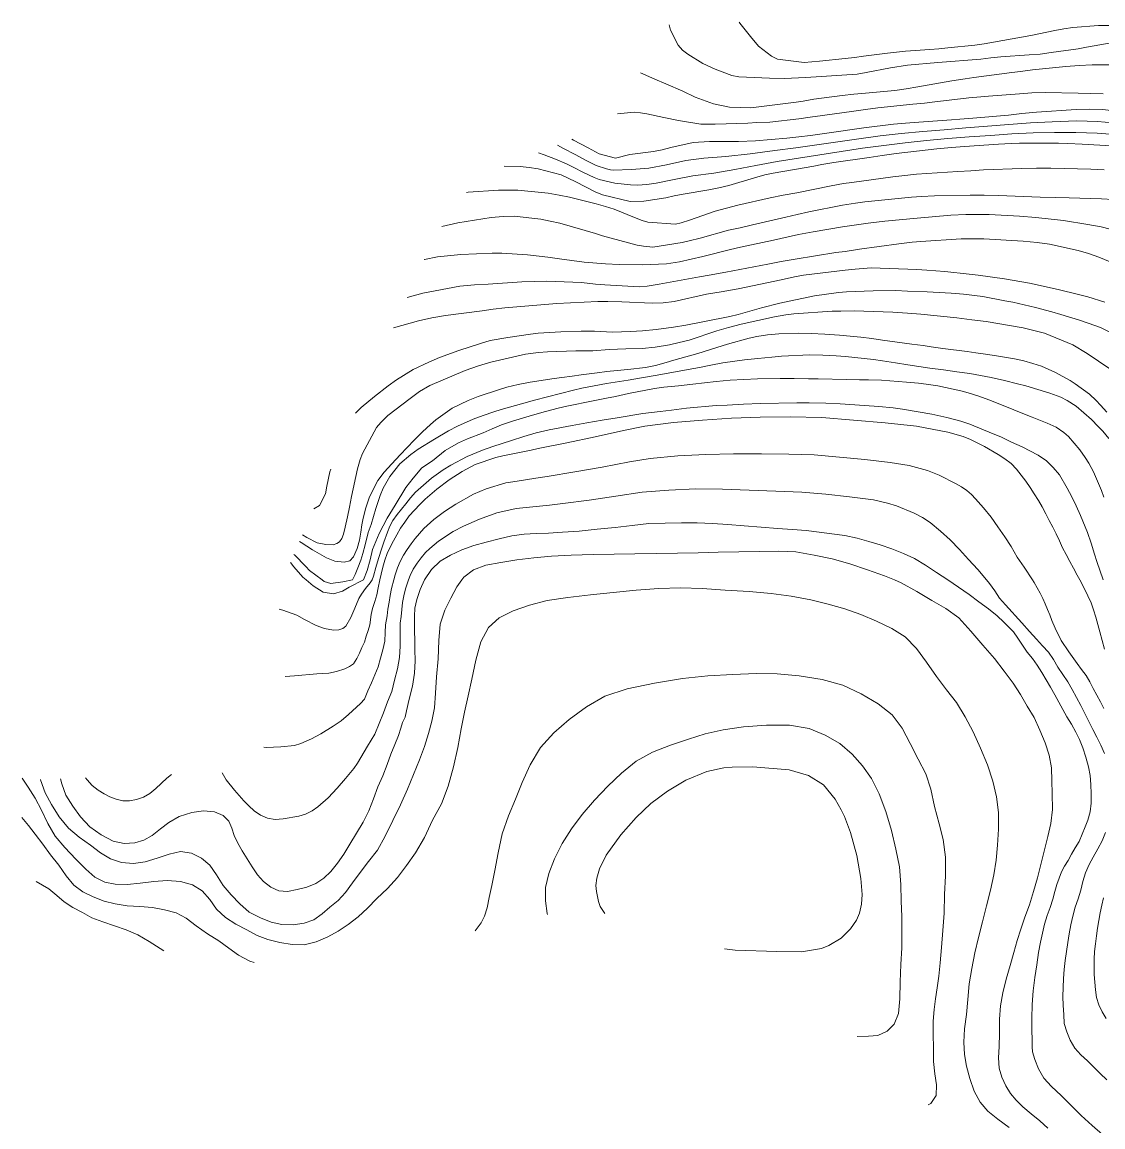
# Model space of a CAD drawing. Header units: inches. Extents: x 115425 to 116786, y 150085 to 152399.
# Drawn here: x 115595.4 to 115748.1, y 151922.7 to 152078.8 of the extents above; entities that cross this region are included whole.
import ezdxf

# ---------------------------------------------------------------- set-up
doc = ezdxf.new("R2010")
doc.units = ezdxf.units.IN
doc.header["$MEASUREMENT"] = 0
doc.layers.add('Contour', color=7, linetype='Continuous', lineweight=0, true_color=0xbed2ff)

msp = doc.modelspace()

# ---------------------------------------------------------------- linework, layer by layer
at = {"layer": 'Contour'}
for points in [[(115750.36, 152076.07), (115745.78, 152075.25), (115744.6, 152075.01), (115740.78, 152074.49), (115739.21, 152074.3), (115737.67, 152074.16), (115733.65, 152073.88), (115732.28, 152073.74), (115730.84, 152073.57), (115724.76, 152073.11), (115720.5, 152072.71), (115718.1, 152072.35), (115714.62, 152071.69), (115713.35, 152071.47), (115706.13, 152070.98), (115703.04, 152070.86), (115700.97, 152070.88), (115696.65, 152071.08), (115695.67, 152071.28), (115693.31, 152072.14), (115691.58, 152072.94), (115689.45, 152074.27), (115688.7, 152074.86), (115688.07, 152075.53), (115686.97, 152077.69), (115686.81, 152078.44)], [(115748.92, 152078.34), (115747.46, 152078.32), (115743.83, 152078.03), (115742.57, 152077.84), (115741.31, 152077.61), (115737.93, 152076.93), (115731.31, 152075.72), (115729.99, 152075.53), (115726.2, 152075.18), (115724.89, 152075.05), (115723.63, 152074.95), (115720.21, 152074.7), (115718.92, 152074.57), (115717.64, 152074.42), (115714.27, 152073.98), (115713, 152073.81), (115711.68, 152073.67), (115708.06, 152073.27), (115705.89, 152073.08), (115702.1, 152073.57), (115701.25, 152073.98), (115699.44, 152075.42), (115698.3, 152076.79), (115696.81, 152078.65), (115696.7, 152078.81)], [(115682.77, 152071.66), (115684.77, 152070.76), (115686.32, 152070.09), (115688.72, 152069.03), (115690.48, 152068.21), (115693.06, 152067.24), (115695.32, 152066.77), (115698.34, 152066.69), (115704.74, 152067.49), (115705.74, 152067.65), (115707.23, 152067.9), (115711.26, 152068.46), (115712.91, 152068.62), (115714.56, 152068.77), (115718.71, 152069.15), (115720.29, 152069.38), (115721.94, 152069.65), (115726.77, 152070.5), (115728.61, 152070.78), (115729.88, 152070.96), (115735.25, 152071.67), (115736.45, 152071.82), (115738.16, 152072.05), (115742.87, 152072.54), (115744.73, 152072.67), (115746.6, 152072.75), (115751.12, 152072.75)], [(115679.48, 152065.85), (115681.86, 152066.07), (115682.77, 152066.01), (115683.64, 152065.87), (115686.06, 152065.34), (115688.14, 152064.89), (115691.28, 152064.41), (115693.29, 152064.37), (115697.91, 152064.55), (115699.18, 152064.6), (115701.03, 152064.69), (115705.13, 152065.14), (115706.73, 152065.38), (115708.45, 152065.61), (115712.92, 152066.21), (115714.56, 152066.46), (115716.28, 152066.7), (115721.22, 152067.2), (115722.87, 152067.37), (115723.96, 152067.5), (115729.13, 152068.11), (115730.29, 152068.21), (115731.95, 152068.34), (115736.3, 152068.69), (115738.06, 152068.8), (115739.92, 152068.85), (115744.62, 152068.79), (115746.39, 152068.72), (115748.12, 152068.67)], [(115673.05, 152062.28), (115673.28, 152062.12), (115675.38, 152061.03), (115676.93, 152060.18), (115679.22, 152059.6), (115681.23, 152060.08), (115684.59, 152060.52), (115685.83, 152060.74), (115687.03, 152061.1), (115690.2, 152061.81), (115692.5, 152061.95), (115696.62, 152061.96), (115699.01, 152062.02), (115703.45, 152062.4), (115705.13, 152062.6), (115706.78, 152062.81), (115711.06, 152063.39), (115712.65, 152063.62), (115714.29, 152063.86), (115718.51, 152064.37), (115720.22, 152064.51), (115721.43, 152064.6), (115726.71, 152065.01), (115727.89, 152065.09), (115729.73, 152065.23), (115734.75, 152065.67), (115736.65, 152065.89), (115738.69, 152066.07), (115744.3, 152066.48), (115746.22, 152066.52), (115748.03, 152066.46), (115752.5, 152065.95)], [(115750.59, 152064.5), (115747.32, 152064.78), (115744.42, 152064.84), (115740.93, 152064.72), (115737.87, 152064.57), (115734.82, 152064.35), (115731.78, 152064.1), (115728.73, 152063.86), (115725.68, 152063.61), (115722.63, 152063.35), (115719.6, 152063.06), (115716.6, 152062.72), (115713.62, 152062.33), (115710.64, 152061.9), (115707.67, 152061.47), (115704.69, 152061.04), (115701.72, 152060.65), (115698.26, 152060.2), (115694.79, 152059.84), (115691.69, 152059.57), (115689.18, 152059.26), (115686.41, 152058.65), (115683.94, 152058.19), (115681.46, 152057.98), (115678.87, 152057.9), (115678.53, 152057.93), (115677.93, 152058.07), (115676.5, 152058.57), (115675.16, 152059.23), (115673.51, 152060.09), (115671.87, 152060.97), (115671.03, 152061.43)], [(115663.51, 152058.44), (115665.74, 152058.42), (115667.03, 152058.28), (115668.31, 152058.09), (115671.53, 152057.25), (115673.6, 152056.23), (115676.35, 152054.85), (115677.36, 152054.41), (115681.31, 152053.45), (115683.23, 152053.5), (115686.31, 152053.98), (115687.5, 152054.27), (115688.8, 152054.52), (115692.41, 152055.13), (115693.83, 152055.37), (115695.23, 152055.7), (115698.84, 152056.81), (115700.34, 152057.21), (115701.5, 152057.46), (115707.24, 152058.47), (115708.36, 152058.68), (115710.08, 152058.97), (115715.07, 152059.69), (115716.92, 152059.96), (115718.88, 152060.24), (115724.61, 152060.9), (115726.69, 152061.08), (115728.52, 152061.23), (115733.35, 152061.58), (115735.15, 152061.67), (115736.3, 152061.72), (115741.8, 152061.71), (115743.14, 152061.66), (115745.16, 152061.58), (115750.17, 152061.29)], [(115750.31, 152062.86), (115747.3, 152063.11), (115744.28, 152063.22), (115741.26, 152063.22), (115738.25, 152063.15), (115735.23, 152063.01), (115732.22, 152062.81), (115729.2, 152062.58), (115726.19, 152062.34), (115723.18, 152062.06), (115720.17, 152061.76), (115717.15, 152061.39), (115714.13, 152060.98), (115711.11, 152060.54), (115708.09, 152060.07), (115705.08, 152059.59), (115702.07, 152059.1), (115699.07, 152058.54), (115696.1, 152057.96), (115693.11, 152057.47), (115690.15, 152057.07), (115687.53, 152056.59), (115684.97, 152056.07), (115683.65, 152055.86), (115682.32, 152055.77), (115681.33, 152055.81), (115679.12, 152056.06), (115676.93, 152056.55), (115676.19, 152056.86), (115674.72, 152057.56), (115673.25, 152058.31), (115672.29, 152058.79), (115670.72, 152059.44), (115669.16, 152060.05), (115668.32, 152060.34)], [(115748.27, 152057.93), (115746.38, 152058.02), (115740.73, 152058.17), (115738.71, 152058.16), (115736.62, 152058.12), (115731.21, 152057.92), (115729.43, 152057.8), (115727.61, 152057.69), (115721.75, 152057.34), (115719.7, 152057.1), (115718.42, 152056.95), (115712.63, 152056.17), (115711.43, 152055.99), (115709.68, 152055.68), (115704.83, 152054.71), (115702.9, 152054.35), (115701.07, 152053.97), (115696.5, 152052.93), (115694.89, 152052.51), (115693.3, 152052.1), (115689.68, 152050.84), (115688.49, 152050.44), (115687.69, 152050.26), (115683.78, 152050.55), (115682.98, 152050.79), (115681.91, 152051.22), (115679.03, 152052.38), (115677.81, 152052.76), (115676.49, 152053.13), (115672.72, 152054.09), (115671.24, 152054.38), (115669.69, 152054.62), (115665.4, 152055.04), (115663.75, 152055.08), (115662.69, 152055.07), (115658.42, 152054.79), (115658.15, 152054.74)], [(115749.57, 152053.74), (115747.9, 152053.84), (115743.32, 152053.97), (115741.45, 152054.02), (115739.25, 152054.08), (115733.33, 152054.3), (115731.3, 152054.35), (115729.32, 152054.38), (115724.29, 152054.26), (115722.44, 152054.15), (115721.04, 152054.07), (115714.45, 152053.43), (115713.15, 152053.24), (115711.28, 152052.93), (115706.55, 152052.01), (115704.88, 152051.62), (115703.28, 152051.24), (115698.6, 152050.16), (115696.84, 152049.76), (115695.2, 152049.4), (115691.18, 152048.27), (115689.62, 152047.91), (115688.62, 152047.67), (115684.51, 152047.02), (115683.19, 152047.14), (115682.29, 152047.31), (115677.39, 152048.62), (115676.37, 152048.92), (115674.92, 152049.37), (115671.36, 152050.4), (115670.01, 152050.7), (115668.66, 152050.96), (115664.88, 152051.38), (115663.36, 152051.36), (115661.66, 152051.22), (115656.94, 152050.44), (115654.67, 152049.91)], [(115652.2, 152045.27), (115652.24, 152045.28), (115654.08, 152045.63), (115657.36, 152045.98), (115661.8, 152046.15), (115663.14, 152046.15), (115666.77, 152045.93), (115669.65, 152045.61), (115671.3, 152045.35), (115674.79, 152044.89), (115677.83, 152044.66), (115679.74, 152044.57), (115683.03, 152044.51), (115686.42, 152044.66), (115688.27, 152044.93), (115691.57, 152045.69), (115695.49, 152046.68), (115696.89, 152047), (115701.54, 152048.02), (115705.09, 152048.82), (115707.14, 152049.2), (115711.3, 152049.89), (115714.91, 152050.4), (115717.3, 152050.7), (115721.83, 152051.12), (115726.59, 152051.52), (115728.71, 152051.63), (115732.03, 152051.61), (115736.3, 152051.37), (115738.61, 152051.19), (115742.55, 152050.77), (115745.97, 152050.21), (115747.86, 152049.86), (115751.3, 152049.01)], [(115751.28, 152044.04), (115747.53, 152045.62), (115746.07, 152046.1), (115744.59, 152046.52), (115740.57, 152047.42), (115738.82, 152047.66), (115736.82, 152047.86), (115731.29, 152048.17), (115729.39, 152048.2), (115728.08, 152048.18), (115722.36, 152047.82), (115721.13, 152047.7), (115719.28, 152047.47), (115713.7, 152046.72), (115711.67, 152046.42), (115710.37, 152046.24), (115704.59, 152045.33), (115702.64, 152044.98), (115700.73, 152044.6), (115694.79, 152043.46), (115692.47, 152043.07), (115691.09, 152042.83), (115685.41, 152041.77), (115683.69, 152041.5), (115682.62, 152041.41), (115677.7, 152041.67), (115676.38, 152041.8), (115674.42, 152042), (115669.52, 152042.2), (115667.72, 152042.16), (115665.97, 152042.1), (115661.22, 152041.8), (115659.3, 152041.68), (115657.24, 152041.52), (115651.98, 152040.51), (115649.77, 152039.91)], [(115647.84, 152035.6), (115651.4, 152036.61), (115653.26, 152037.01), (115655.18, 152037.34), (115660.39, 152038.01), (115661.95, 152038.23), (115663.56, 152038.43), (115668.09, 152038.83), (115669.79, 152038.97), (115670.95, 152039.06), (115676.71, 152039.35), (115678.14, 152039.35), (115680.13, 152039.28), (115684.39, 152039.08), (115685.94, 152039.13), (115687.49, 152039.33), (115692.07, 152040.35), (115694.15, 152040.71), (115696.55, 152041.11), (115702.64, 152042.38), (115704.52, 152042.81), (115705.77, 152043.04), (115711.69, 152043.78), (115713.08, 152043.91), (115715.34, 152044.08), (115721.79, 152043.87), (115723.22, 152043.78), (115725.78, 152043.55), (115729.21, 152043.18), (115730.45, 152043.04), (115734.21, 152042.56), (115737.73, 152041.94), (115738.81, 152041.68), (115741.95, 152040.96), (115744.47, 152040.36), (115745.98, 152039.99), (115748.35, 152039.23)], [(115749.63, 152034.74), (115747.87, 152035.6), (115747.11, 152035.88), (115744.81, 152036.7), (115742.17, 152037.49), (115740.87, 152037.87), (115738.59, 152038.47), (115735.38, 152039.22), (115734.26, 152039.45), (115731.15, 152040.02), (115728.38, 152040.36), (115726.65, 152040.51), (115723.28, 152040.7), (115720.49, 152040.81), (115718.82, 152040.87), (115715.61, 152040.86), (115711.86, 152040.72), (115710.71, 152040.61), (115707.32, 152040.13), (115704.02, 152039.45), (115702.43, 152039.09), (115699.85, 152038.42), (115696.54, 152037.51), (115695.38, 152037.22), (115691.82, 152036.49), (115689.18, 152035.98), (115687.42, 152035.73), (115684.97, 152035.36), (115683.02, 152035.17), (115681.32, 152035.1), (115678.81, 152034.98), (115676.26, 152035.15), (115674.37, 152035.16), (115671.49, 152035.07), (115668.28, 152034.84), (115667.19, 152034.71), (115663.99, 152034.25), (115661.49, 152033.81), (115660.12, 152033.42), (115657.09, 152032.43), (115654.34, 152031.44), (115652.82, 152030.78), (115650.63, 152029.73), (115648.25, 152028.26), (115647.08, 152027.4), (115645.18, 152025.93), (115643.3, 152024.37), (115642.47, 152023.56)], [(115634.97, 152006.38), (115635.58, 152005.98), (115637.05, 152005.24), (115638.28, 152004.99), (115639.31, 152004.97), (115639.84, 152005.13), (115640.22, 152005.4), (115640.53, 152005.83), (115640.79, 152006.46), (115641.02, 152007.45), (115641.36, 152008.92), (115641.63, 152010.28), (115641.91, 152011.79), (115642.74, 152015.69), (115643.16, 152017.02), (115643.49, 152017.86), (115645.46, 152021.52), (115646.05, 152022.25), (115647.03, 152023.25), (115650.2, 152025.64), (115651.5, 152026.6), (115652.99, 152027.49), (115657.96, 152029.57), (115659.86, 152030.23), (115661.61, 152030.78), (115666.49, 152031.9), (115668.33, 152032.14), (115669.59, 152032.23), (115673.6, 152032.35), (115676.01, 152032.35), (115678.32, 152032.55), (115680.66, 152032.66), (115682.97, 152032.7), (115684.81, 152032.87), (115686.86, 152033.21), (115688.22, 152033.52), (115689.64, 152033.89), (115693.56, 152035.17), (115695.21, 152035.67), (115696.97, 152036.13), (115701.7, 152037.16), (115703.31, 152037.45), (115704.43, 152037.61), (115709.85, 152037.97), (115711.08, 152037.99), (115712.97, 152038.03), (115718.42, 152037.85), (115720.49, 152037.7), (115722.36, 152037.55), (115727.47, 152037.01), (115729.58, 152036.76), (115731.59, 152036.51), (115736.82, 152035.61), (115738.7, 152035.16), (115739.84, 152034.84), (115743.87, 152033.22), (115745.87, 152031.99), (115749.06, 152029.84)], [(115634.56, 152005.42), (115634.79, 152005.3), (115636.4, 152004.23), (115638.36, 152003.11), (115639.54, 152002.66), (115640.89, 152002.51), (115641.7, 152002.68), (115642.2, 152003.28), (115642.71, 152004.45), (115643.04, 152005.64), (115643.21, 152006.74), (115643.38, 152007.79), (115643.57, 152008.71), (115643.94, 152010.18), (115644.44, 152011.74), (115645.62, 152014.06), (115646.54, 152015.21), (115647.62, 152016.41), (115648.8, 152017.66), (115650.77, 152019.74), (115651.93, 152020.91), (115653.06, 152021.95), (115653.82, 152022.61), (115656.16, 152024.26), (115658.38, 152025.35), (115659.8, 152025.92), (115662.82, 152026.92), (115663.87, 152027.21), (115665.47, 152027.59), (115667.15, 152027.92), (115670.55, 152028.45), (115671.64, 152028.59), (115673.09, 152028.79), (115674.38, 152028.96), (115676.63, 152029.24), (115678.01, 152029.43), (115679.47, 152029.6), (115680.98, 152029.72), (115683.47, 152029.99), (115684.88, 152030.31), (115686.36, 152030.71), (115687.44, 152031.03), (115690.85, 152032), (115692.48, 152032.5), (115693.52, 152032.82), (115695.04, 152033.3), (115698.13, 152034.14), (115699.18, 152034.37), (115700.72, 152034.62), (115702.32, 152034.77), (115705.07, 152034.84), (115706.85, 152034.81), (115708.81, 152034.72), (115710.88, 152034.58), (115713.89, 152034.3), (115715.42, 152034.1), (115716.95, 152033.88), (115717.97, 152033.75), (115721.08, 152033.32), (115722.71, 152033.1), (115723.83, 152032.94), (115725.47, 152032.7), (115728.92, 152032.26), (115730.13, 152032.09), (115731.83, 152031.87), (115733.35, 152031.63), (115735.59, 152031.22), (115736.9, 152030.93), (115738.18, 152030.59), (115739.42, 152030.2), (115741.31, 152029.37), (115743.47, 152028.17), (115744.18, 152027.72), (115746.19, 152026.22), (115747.13, 152025.33), (115747.75, 152024.71), (115748.64, 152023.69)], [(115642.05, 152000), (115642.41, 152000.76), (115642.83, 152001.69), (115643.22, 152002.81), (115643.53, 152003.75), (115643.86, 152004.97), (115644.27, 152006.68), (115644.67, 152007.82), (115645.02, 152008.94), (115645.36, 152010.08), (115645.97, 152011.91), (115646.4, 152012.97), (115647.31, 152014.62), (115648.73, 152016.4), (115650.28, 152017.73), (115651.33, 152018.48), (115653.62, 152019.89), (115655.61, 152021.07), (115656.89, 152021.72), (115659.11, 152022.72), (115660.51, 152023.24), (115662.03, 152023.73), (115663.08, 152024.07), (115666.28, 152024.97), (115667.78, 152025.39), (115673.3, 152026.83), (115674.44, 152027.07), (115676.21, 152027.41), (115677.96, 152027.73), (115680.99, 152028.23), (115682.91, 152028.56), (115684.83, 152028.89), (115686.67, 152029.23), (115689.48, 152029.73), (115691.07, 152030.03), (115692.67, 152030.35), (115694.38, 152030.67), (115697.45, 152031.1), (115699.34, 152031.3), (115701.33, 152031.49), (115702.7, 152031.61), (115706.67, 152031.78), (115708.53, 152031.76), (115710.41, 152031.68), (115711.7, 152031.58), (115715.66, 152031.15), (115716.96, 152030.97), (115718.78, 152030.67), (115720.52, 152030.37), (115723.62, 152029.91), (115725.56, 152029.66), (115727.44, 152029.42), (115729.28, 152029.17), (115732.33, 152028.62), (115734.19, 152028.18), (115736.02, 152027.72), (115737.19, 152027.4), (115740.6, 152026.39), (115742.13, 152025.82), (115743.05, 152025.36), (115744.3, 152024.56), (115746.47, 152022.68), (115747.45, 152021.69), (115748.08, 152021), (115748.95, 152019.99)], [(115643.59, 152000), (115644.11, 152001.33), (115644.56, 152002.83), (115644.9, 152004.28), (115645.83, 152006.58), (115646.93, 152008.72), (115648.08, 152010.57), (115649.58, 152013.05), (115650.62, 152014.37), (115651.83, 152015.82), (115653.34, 152016.83), (115655.13, 152018.27), (115657.04, 152019.39), (115658.32, 152019.91), (115660.53, 152020.77), (115661.79, 152021.34), (115663.11, 152021.9), (115664.65, 152022.43), (115667.51, 152023.28), (115669.35, 152023.79), (115671.14, 152024.25), (115672.34, 152024.54), (115676.06, 152025.28), (115677.96, 152025.67), (115679.2, 152025.93), (115681.05, 152026.33), (115684.73, 152027.04), (115686.07, 152027.21), (115688.11, 152027.43), (115690.17, 152027.67), (115693.44, 152028.03), (115695.41, 152028.2), (115697.36, 152028.3), (115699.28, 152028.4), (115702.5, 152028.47), (115704.45, 152028.45), (115706.48, 152028.43), (115707.86, 152028.4), (115711.87, 152028.32), (115713.72, 152028.29), (115714.96, 152028.29), (115716.81, 152028.2), (115720.36, 152027.95), (115722.04, 152027.81), (115723.14, 152027.67), (115724.79, 152027.42), (115728.03, 152026.71), (115729.07, 152026.41), (115730.58, 152025.94), (115731.97, 152025.42), (115734.23, 152024.55), (115735.5, 152024.04), (115736.79, 152023.51), (115738.1, 152023), (115740.24, 152022.13), (115741.48, 152021.56), (115742.58, 152020.83), (115743.24, 152020.26), (115744.82, 152018.38), (115745.61, 152017.29), (115746.1, 152016.49), (115746.78, 152015.28), (115747.88, 152012.62), (115748.21, 152011.69)], [(115644.81, 152000), (115645.01, 152000.53), (115645.34, 152001.75), (115645.71, 152003.05), (115646.2, 152004.49), (115646.5, 152005.33), (115646.99, 152006.77), (115647.31, 152007.58), (115647.77, 152008.38), (115648.38, 152009.23), (115649.58, 152010.73), (115650.27, 152011.6), (115650.97, 152012.41), (115653.22, 152014.37), (115654.89, 152015.53), (115655.97, 152016.21), (115658.27, 152017.44), (115660.43, 152018.34), (115661.87, 152018.83), (115664.52, 152019.69), (115666.27, 152020.26), (115668.03, 152020.8), (115669.85, 152021.22), (115673.09, 152021.84), (115675.17, 152022.2), (115677.34, 152022.55), (115679.45, 152022.91), (115683.1, 152023.49), (115685.54, 152023.8), (115687.12, 152023.98), (115689.26, 152024.25), (115693.45, 152024.62), (115694.99, 152024.71), (115697.32, 152024.84), (115699.69, 152024.94), (115704.85, 152025.04), (115706.6, 152025.03), (115708.93, 152024.97), (115710.98, 152024.86), (115714.41, 152024.63), (115716.44, 152024.51), (115718.46, 152024.31), (115719.8, 152024.13), (115723.91, 152023.43), (115726.02, 152022.96), (115728.04, 152022.42), (115729.27, 152022.02), (115732.59, 152020.66), (115733.65, 152020.2), (115735.2, 152019.48), (115736.7, 152018.79), (115738.97, 152017.62), (115740.12, 152016.81), (115741.08, 152015.88), (115741.95, 152014.87), (115743.04, 152012.97), (115743.69, 152011.74), (115744.32, 152010.45), (115744.94, 152009.12), (115745.9, 152006.71), (115746.42, 152005.18), (115746.9, 152003.65), (115747.22, 152002.61), (115748.15, 152000)], [(115744.84, 152000), (115744.47, 152000.69), (115743.93, 152001.65), (115743.4, 152002.6), (115742.89, 152003.57), (115742.41, 152004.54), (115741.97, 152005.53), (115741.5, 152006.5), (115741.02, 152007.46), (115740.51, 152008.41), (115740.02, 152009.36), (115739.52, 152010.31), (115738.99, 152011.24), (115738.4, 152012.15), (115737.8, 152013.05), (115737.19, 152013.94), (115736.56, 152014.82), (115735.88, 152015.67), (115735.12, 152016.46), (115734.24, 152017.13), (115733.3, 152017.73), (115731.38, 152018.86), (115729.37, 152019.83), (115728.33, 152020.26), (115726.18, 152020.88), (115721.77, 152021.71), (115717.31, 152022.2), (115712.84, 152022.59), (115708.36, 152022.96), (115703.88, 152023.06), (115699.68, 152022.99), (115695.59, 152022.84), (115691.5, 152022.59), (115687.42, 152022.22), (115683.35, 152021.7), (115680.33, 152021.12), (115676.34, 152020.21), (115672.32, 152019.36), (115668.3, 152018.55), (115667.3, 152018.35), (115663.3, 152017.53), (115662.3, 152017.31), (115659.41, 152016.3), (115657.53, 152015.33), (115655.7, 152014.13), (115653.97, 152012.82), (115652.34, 152011.39), (115651.55, 152010.65), (115650.81, 152009.85), (115650.07, 152009.05), (115649.44, 152008.18), (115648.82, 152007.3), (115648.31, 152006.36), (115647.84, 152005.5), (115647.39, 152004.62), (115646.97, 152003.71), (115646.64, 152002.77), (115646.35, 152001.81), (115646.09, 152000.83), (115645.9, 152000)], [(115738.14, 152000), (115736.96, 152001.8), (115736, 152003.23), (115735.13, 152004.7), (115734.22, 152006.11), (115733.27, 152007.51), (115732.31, 152008.87), (115731.23, 152010.18), (115730.11, 152011.46), (115729.51, 152012.08), (115728.86, 152012.65), (115728.13, 152013.14), (115727.36, 152013.59), (115724.98, 152014.8), (115723.31, 152015.47), (115720.7, 152016.15), (115718.04, 152016.61), (115714.47, 152017.02), (115710.88, 152017.35), (115707.3, 152017.66), (115703.7, 152017.77), (115699.84, 152017.8), (115695.9, 152017.8), (115691.97, 152017.72), (115688.04, 152017.51), (115684.12, 152017.14), (115681.2, 152016.7), (115677.33, 152015.95), (115673.45, 152015.26), (115669.56, 152014.62), (115668.59, 152014.46), (115664.71, 152013.86), (115663.74, 152013.7), (115660.92, 152012.89), (115659.14, 152012.12), (115656.65, 152010.71), (115655.07, 152009.68), (115653.56, 152008.53), (115652.14, 152007.27), (115650.89, 152005.87), (115650.35, 152005.12), (115649.8, 152004.31), (115649.28, 152003.49), (115648.81, 152002.61), (115648.43, 152001.69), (115648.1, 152000.74), (115647.88, 152000)], [(115639, 152015.67), (115638.87, 152015.26), (115638.42, 152013.24), (115638.22, 152012.17), (115637.38, 152010.51), (115636.57, 152010.06)], [(115731.67, 152000), (115730.41, 152001.46), (115729.11, 152002.9), (115727.85, 152004.31), (115726.53, 152005.65), (115725.14, 152006.91), (115723.67, 152008.11), (115722.61, 152008.84), (115721.42, 152009.44), (115718.94, 152010.47), (115717.64, 152010.86), (115715.66, 152011.31), (115712.3, 152011.76), (115708.93, 152012.11), (115705.55, 152012.4), (115701.9, 152012.53), (115698.11, 152012.69), (115694.33, 152012.82), (115690.55, 152012.85), (115686.77, 152012.7), (115683, 152012.41), (115679.26, 152011.84), (115675.51, 152011.29), (115671.76, 152010.8), (115669.88, 152010.58), (115666.12, 152010.2), (115665.18, 152010.1), (115662.43, 152009.48), (115659.98, 152008.59), (115657.72, 152007.6), (115656.28, 152006.82), (115654.21, 152005.49), (115652.97, 152004.44), (115652.39, 152003.88), (115651.76, 152003.13), (115651.17, 152002.35), (115650.65, 152001.5), (115650.22, 152000.61), (115649.98, 152000)], [(115726.16, 152000), (115724.6, 152001.05), (115723.02, 152002.08), (115721.46, 152003.02), (115719.9, 152003.75), (115718.28, 152004.37), (115716.64, 152004.95), (115715.04, 152005.42), (115713.39, 152005.88), (115711.63, 152006.27), (115709.8, 152006.52), (115707.98, 152006.75), (115706.15, 152006.97), (115704.24, 152007.13), (115702.11, 152007.27), (115699.79, 152007.46), (115697.38, 152007.65), (115695.08, 152007.84), (115692.92, 152007.98), (115690.77, 152008.08), (115688.55, 152008.08), (115686.24, 152008.04), (115683.93, 152007.95), (115681.59, 152007.69), (115679.17, 152007.41), (115676.64, 152007.15), (115674.1, 152006.9), (115671.74, 152006.73), (115669.74, 152006.6), (115668.03, 152006.56), (115666.32, 152006.48), (115664.56, 152006.21), (115662.76, 152005.79), (115660.95, 152005.35), (115659.18, 152004.88), (115657.52, 152004.27), (115655.89, 152003.52), (115654.44, 152002.63), (115653.24, 152001.47), (115652.23, 152000)], [(115718.63, 152000), (115717.23, 152000.6), (115714.82, 152001.43), (115712.35, 152002.29), (115709.85, 152002.96), (115707.31, 152003.5), (115704.71, 152003.95), (115702.24, 152004.06), (115699.61, 152004.01), (115696.66, 152003.96), (115693.72, 152003.9), (115690.89, 152003.85), (115688, 152003.8), (115685.02, 152003.73), (115681.95, 152003.68), (115679.03, 152003.62), (115676.05, 152003.57), (115672.97, 152003.51), (115670.19, 152003.37), (115667.66, 152003.13), (115665.3, 152002.83), (115663.01, 152002.47), (115660.88, 152002.07), (115659.14, 152001.43), (115657.81, 152000.39), (115657.52, 152000)], [(115635.5, 152000), (115635.02, 152000.41), (115633.76, 152001.84), (115633.27, 152002.45)], [(115633.78, 152003.61), (115633.87, 152003.54), (115635.45, 152001.92), (115636, 152001.34), (115637.77, 152000)], [(115657.52, 152000), (115656.81, 151999.04), (115655.93, 151997.43), (115655.12, 151995.72), (115654.43, 151993.75), (115654.26, 151991.42), (115654.18, 151988.87), (115653.93, 151986.33), (115653.78, 151984), (115653.65, 151981.92), (115653.26, 151980.03), (115652.78, 151978.29), (115652.23, 151976.45), (115651.51, 151974.56), (115650.68, 151972.53), (115649.81, 151970.44), (115648.86, 151968.23), (115647.75, 151966.01), (115646.68, 151963.8), (115645.59, 151961.84), (115644.32, 151960.21), (115643.13, 151958.67), (115642.06, 151957.2), (115641.05, 151955.85), (115640.04, 151954.72), (115638.87, 151953.76), (115637.75, 151952.83), (115636.59, 151952), (115635.22, 151951.51), (115633.65, 151951.26), (115632.05, 151951.31), (115630.56, 151951.64), (115629.03, 151952.24), (115627.47, 151953.07), (115626.14, 151954.23), (115624.91, 151955.52), (115623.76, 151956.85), (115622.83, 151958.36), (115621.88, 151959.71), (115620.72, 151960.68), (115619.3, 151961.39), (115617.75, 151961.63), (115616.13, 151961.27), (115614.45, 151960.71), (115612.76, 151960.18), (115611.09, 151959.93), (115609.43, 151960.07), (115607.87, 151960.58), (115606.45, 151961.46), (115605.01, 151962.54), (115603.44, 151963.67), (115601.92, 151964.92), (115600.62, 151966.51), (115599.54, 151968.26), (115598.64, 151969.94), (115597.98, 151971.75), (115597.96, 151971.8)], [(115652.23, 152000), (115651.62, 151998.64), (115651.13, 151997.24), (115650.85, 151996), (115650.81, 151994.88), (115650.81, 151993.78), (115650.83, 151992.72), (115650.85, 151991.56), (115650.88, 151990.19), (115650.89, 151988.58), (115650.83, 151986.81), (115650.54, 151984.98), (115650.08, 151983.17), (115649.69, 151981.52), (115649.52, 151980.6), (115649.11, 151979.87), (115648.89, 151979.07), (115648.54, 151978), (115648.04, 151976.76), (115647.49, 151975.39), (115646.94, 151973.92), (115646.33, 151972.32), (115645.64, 151970.76), (115645.01, 151969.09), (115644.37, 151967.36), (115643.57, 151965.76), (115642.64, 151964.22), (115641.69, 151962.68), (115640.82, 151961.24), (115639.95, 151959.98), (115638.99, 151958.83), (115637.98, 151957.85), (115636.86, 151957.09), (115635.62, 151956.6), (115634.25, 151956.25), (115632.88, 151956), (115631.63, 151956.07), (115630.5, 151956.59), (115629.5, 151957.38), (115628.62, 151958.36), (115627.86, 151959.49), (115627.19, 151960.59), (115626.48, 151961.72), (115625.83, 151962.83), (115625.31, 151963.9), (115624.98, 151964.94), (115624.6, 151965.9), (115623.78, 151966.72), (115622.53, 151967.23), (115621.01, 151967.37), (115619.33, 151967.12), (115617.57, 151966.56), (115616.12, 151965.73), (115614.92, 151964.82), (115613.76, 151963.91), (115612.58, 151963.25), (115611.28, 151962.86), (115609.8, 151962.77), (115608.21, 151963.09), (115606.55, 151963.98), (115604.95, 151965.14), (115603.63, 151966.54), (115602.52, 151968.05), (115601.56, 151969.57), (115600.97, 151971.21), (115600.78, 151971.9)], [(115623.64, 151972.77), (115624.21, 151971.77), (115625.4, 151970.29), (115626.7, 151968.81), (115627.39, 151968.07), (115628.17, 151967.38), (115629.05, 151966.78), (115630.05, 151966.34), (115631.13, 151966.17), (115632.24, 151966.23), (115634.47, 151966.61), (115635.42, 151966.9), (115636.35, 151967.36), (115637.17, 151967.93), (115638.63, 151969.21), (115639.87, 151970.58), (115641.08, 151971.95), (115642.23, 151973.36), (115642.75, 151974.12), (115643.21, 151974.91), (115643.68, 151975.71), (115644.17, 151976.51), (115644.71, 151977.34), (115645.22, 151978.2), (115645.82, 151979.72), (115646.44, 151981.23), (115647.02, 151982.76), (115647.62, 151984.26), (115647.99, 151985.85), (115648.4, 151987.43), (115648.71, 151989.03), (115648.79, 151990.65), (115648.8, 151992.27), (115648.8, 151993.9), (115648.94, 151994.82), (115649.03, 151995.8), (115649.11, 151996.79), (115649.3, 151997.77), (115649.55, 151998.73), (115649.98, 152000)], [(115629.51, 151976.36), (115629.86, 151976.32), (115631.91, 151976.41), (115633.85, 151976.63), (115634.73, 151976.88), (115636.26, 151977.55), (115637.57, 151978.27), (115639.32, 151979.34), (115640.46, 151980.1), (115641.5, 151980.99), (115643.17, 151982.55), (115643.76, 151983.16), (115644.24, 151984.31), (115644.74, 151985.45), (115645.21, 151986.61), (115645.69, 151987.74), (115646, 151988.94), (115646.34, 151990.14), (115646.6, 151991.35), (115646.69, 151992.57), (115646.74, 151993.66), (115646.93, 151994.93), (115647.06, 151995.89), (115647.25, 151996.84), (115647.39, 151997.82), (115647.58, 151998.81), (115647.88, 152000)], [(115644.81, 152000), (115644.56, 151999.59), (115643.89, 151998.78), (115643.31, 151998.01), (115642.94, 151997.38), (115642.38, 151995.99), (115641.82, 151994.71), (115641.09, 151993.49), (115640.68, 151993.16), (115640.1, 151992.96), (115639.38, 151992.89), (115638.1, 151993.15), (115636.92, 151993.57), (115635.25, 151994.43), (115634.17, 151995.04), (115632.22, 151995.72), (115631.7, 151995.86)], [(115632.55, 151986.37), (115633.87, 151986.46), (115637, 151986.71), (115638.69, 151986.84), (115639.8, 151987.07), (115640.97, 151987.43), (115641.64, 151987.75), (115642.18, 151988.16), (115642.66, 151988.9), (115643.04, 151989.67), (115643.39, 151990.45), (115643.76, 151991.23), (115644, 151992.04), (115644.28, 151992.85), (115644.49, 151993.67), (115644.69, 151995.11), (115644.87, 151995.95), (115645.19, 151996.95), (115645.47, 151997.88), (115645.66, 151998.86), (115645.9, 152000)], [(115643.59, 152000), (115641.59, 151998.99), (115640.66, 151998.42), (115639.38, 151998.04), (115637.92, 151998.26), (115636.48, 151999.16), (115635.5, 152000)], [(115637.79, 152000), (115638.06, 151999.79), (115639.01, 151999.49), (115640.68, 151999.73), (115642.05, 152000)], [(115718.63, 152000), (115719.59, 151999.59), (115721.82, 151998.38), (115723.9, 151997.11), (115725.88, 151995.97), (115727.73, 151994.63), (115729.41, 151992.77), (115731.15, 151990.8), (115732.76, 151988.9), (115734.15, 151987.1), (115735.4, 151985.43), (115736.46, 151983.8), (115737.41, 151982.16), (115738.37, 151980.55), (115739.2, 151978.77), (115739.92, 151976.97), (115740.5, 151975.23), (115740.81, 151973.47), (115740.86, 151971.62), (115740.93, 151969.83), (115740.96, 151967.56), (115740.73, 151965.59), (115740.31, 151963.76), (115739.82, 151961.86), (115739.32, 151959.82), (115738.84, 151957.89), (115738.31, 151955.96), (115737.72, 151954.12), (115737.07, 151952.36), (115736.49, 151950.67), (115736, 151949.07), (115735.53, 151947.37), (115734.99, 151945.52), (115734.44, 151943.59), (115733.96, 151941.67), (115733.62, 151939.84), (115733.48, 151937.96), (115733.49, 151935.92), (115733.43, 151934.09), (115733.36, 151932.47), (115733.45, 151931), (115733.82, 151929.74), (115734.36, 151928.55), (115735.05, 151927.43), (115735.82, 151926.49), (115736.77, 151925.54), (115737.95, 151924.58), (115739.18, 151923.6), (115740.3, 151922.54)], [(115726.16, 152000), (115729.19, 151997.96), (115730.57, 151996.89), (115731.95, 151995.9), (115733.14, 151994.94), (115734.1, 151994.02), (115735.48, 151992.65), (115736.09, 151991.75), (115736.72, 151990.78), (115737.41, 151989.81), (115738.13, 151988.88), (115738.8, 151987.94), (115739.45, 151986.92), (115740.07, 151985.89), (115740.67, 151984.85), (115741.29, 151983.77), (115741.87, 151982.71), (115742.42, 151981.69), (115743.01, 151980.67), (115743.64, 151979.6), (115744.26, 151978.51), (115744.81, 151977.44), (115745.28, 151976.27), (115745.7, 151974.97), (115746.07, 151973.61), (115746.31, 151972.37), (115746.39, 151971.12), (115746.42, 151969.79), (115746.46, 151968.46), (115746.29, 151967.22), (115745.95, 151966.07), (115745.58, 151965.1), (115745.18, 151964.06), (115744.73, 151963.04), (115744.2, 151962.14), (115743.66, 151961.25), (115743.18, 151960.38), (115742.69, 151959.58), (115742.24, 151958.76), (115741.9, 151957.88), (115741.57, 151956.96), (115741.31, 151956), (115741.03, 151954.92), (115740.64, 151953.73), (115740.2, 151952.58), (115739.86, 151951.35), (115739.57, 151950.11), (115739.26, 151948.82), (115739.01, 151947.36), (115738.74, 151945.64), (115738.49, 151943.84), (115738.26, 151941.96), (115738.11, 151940.02), (115738.05, 151938.06), (115738.07, 151936.36), (115738.09, 151935.09), (115738.09, 151934.05), (115738.14, 151933.33), (115738.49, 151932.24), (115739.01, 151930.92), (115739.74, 151929.6), (115740.85, 151928.42), (115742.19, 151927.18), (115743.57, 151925.78), (115745.01, 151924.34), (115746.56, 151922.94), (115748.04, 151921.64)], [(115731.67, 152000), (115732.08, 151999.49), (115732.81, 151998.47), (115733.5, 151997.44), (115734.34, 151996.46), (115736.66, 151993.93), (115737.72, 151992.72), (115738.71, 151991.62), (115739.56, 151990.71), (115740.39, 151989.79), (115741.11, 151988.77), (115741.75, 151987.68), (115742.43, 151986.63), (115743.13, 151985.58), (115743.77, 151984.5), (115744.38, 151983.4), (115744.96, 151982.27), (115745.53, 151981.15), (115746.09, 151980.01), (115746.67, 151978.89), (115747.26, 151977.77), (115747.82, 151976.64), (115748.32, 151975.48)], [(115748.25, 151981.83), (115747.77, 151982.79), (115747.24, 151983.71), (115746.73, 151984.64), (115746.25, 151985.6), (115745.71, 151986.51), (115745.09, 151987.34), (115744.46, 151988.17), (115743.27, 151989.84), (115742.22, 151991.45), (115741.34, 151993.17), (115740.86, 151994.29), (115740.58, 151995.06), (115740.27, 151995.83), (115739.94, 151996.6), (115739.6, 151997.37), (115739.25, 151998.13), (115738.38, 151999.62), (115738.14, 152000)], [(115744.84, 152000), (115745.5, 151998.75), (115745.98, 151997.77), (115746.42, 151996.78), (115746.76, 151995.76), (115747.08, 151994.73), (115747.38, 151993.7), (115747.65, 151992.67), (115748.33, 151990.22)], [(115595.39, 151971.98), (115596.22, 151970.71), (115597.19, 151969.18), (115598.11, 151967.48), (115598.99, 151965.59), (115600.05, 151963.81), (115601.41, 151962.19), (115602.94, 151960.56), (115604.37, 151959.12), (115605.66, 151958), (115607.07, 151957.28), (115608.53, 151957), (115610.21, 151956.99), (115612.05, 151957.18), (115613.99, 151957.4), (115615.88, 151957.53), (115617.74, 151957.39), (115619.45, 151956.94), (115620.83, 151956.08), (115621.87, 151954.84), (115622.84, 151953.5), (115624.09, 151952.32), (115625.57, 151951.39), (115627.12, 151950.56), (115628.6, 151949.76), (115630.08, 151949.19), (115631.79, 151948.8), (115633.53, 151948.49), (115635.21, 151948.44), (115636.9, 151948.88), (115638.58, 151949.6), (115640.05, 151950.39), (115641.42, 151951.34), (115642.86, 151952.4), (115644.18, 151953.64), (115645.51, 151954.99), (115646.99, 151956.39), (115648.42, 151957.98), (115649.7, 151959.65), (115650.98, 151961.45), (115652.22, 151963.63), (115653.38, 151966.05), (115654.65, 151968.38), (115655.59, 151970.87), (115656.34, 151973.6), (115656.93, 151976.33), (115657.43, 151978.94), (115657.89, 151981.32), (115658.41, 151983.61), (115658.91, 151985.98), (115659.46, 151988.65), (115660.19, 151991.26), (115661.25, 151993.29), (115662.79, 151994.65), (115664.75, 151995.63), (115667.05, 151996.45), (115669.56, 151997.07), (115672.49, 151997.5), (115675.69, 151997.89), (115678.9, 151998.24), (115682.13, 151998.55), (115685.33, 151998.77), (115688.39, 151998.9), (115691.46, 151998.77), (115694.73, 151998.53), (115698.09, 151998.36), (115701.23, 151998.1), (115704.06, 151997.72), (115706.81, 151997.2), (115709.29, 151996.59), (115711.65, 151995.91), (115713.89, 151995.13), (115716.1, 151994.17), (115718.25, 151993.14), (115720.16, 151991.96), (115721.77, 151990.33), (115723.18, 151988.4), (115724.56, 151986.36), (115726, 151984.47), (115727.39, 151982.66), (115728.62, 151980.68), (115729.75, 151978.53), (115730.81, 151976.22), (115731.79, 151973.86), (115732.52, 151971.55), (115733.04, 151969.34), (115733.32, 151967.14), (115733.33, 151964.81), (115733.21, 151962.54), (115733.03, 151960.43), (115732.7, 151958.33), (115732.22, 151956.15), (115731.67, 151953.95), (115731.08, 151951.7), (115730.5, 151949.47), (115729.99, 151947.32), (115729.56, 151945.12), (115729.22, 151942.94), (115729.03, 151940.72), (115728.8, 151938.61), (115728.54, 151936.6), (115728.45, 151934.68), (115728.52, 151932.94), (115728.84, 151931.29), (115729.3, 151929.56), (115729.91, 151927.79), (115730.73, 151926.21), (115731.85, 151924.97), (115733.26, 151923.84), (115734.83, 151922.66)], [(115723.4, 151925.86), (115723.8, 151926.01), (115724.54, 151927.15), (115724.59, 151928.67), (115724.33, 151930.24), (115724.16, 151931.96), (115724.14, 151933.85), (115724.12, 151935.85), (115724.13, 151937.68), (115724.23, 151939.29), (115724.43, 151940.83), (115724.69, 151942.38), (115724.92, 151944.02), (115725.11, 151945.9), (115725.29, 151948.05), (115725.49, 151950.46), (115725.65, 151952.93), (115725.73, 151955.54), (115725.84, 151958.2), (115725.84, 151960.83), (115725.52, 151963.31), (115724.94, 151965.56), (115724.3, 151968.01), (115723.77, 151970.45), (115723.06, 151972.61), (115722, 151974.7), (115720.87, 151976.89), (115719.72, 151979.04), (115718.31, 151980.94), (115716.34, 151982.51), (115713.93, 151983.9), (115711.34, 151985.12), (115708.42, 151985.95), (115705.17, 151986.43), (115702.07, 151986.71), (115699.09, 151986.76), (115695.79, 151986.65), (115692.29, 151986.47), (115688.67, 151986.06), (115684.75, 151985.42), (115680.88, 151984.63), (115677.71, 151983.59), (115675.1, 151982.07), (115672.69, 151980.29), (115670.49, 151978.42), (115668.62, 151976.31), (115667.17, 151973.86), (115666.02, 151971.39), (115665.1, 151969.04), (115664.09, 151966.65), (115663.22, 151964.13), (115662.62, 151961.45), (115662.17, 151958.94), (115661.75, 151956.83), (115661.35, 151955.12), (115661.08, 151953.68), (115660.69, 151952.49), (115660.22, 151951.54), (115659.38, 151950.41)], [(115713.36, 151935.48), (115714.99, 151935.56), (115716.3, 151935.66), (115717.59, 151936.25), (115718.62, 151937.22), (115719.22, 151938.75), (115719.4, 151940.83), (115719.45, 151943.2), (115719.55, 151945.68), (115719.69, 151948.02), (115719.68, 151950.23), (115719.66, 151952.43), (115719.6, 151954.63), (115719.54, 151956.98), (115719.33, 151959.46), (115718.83, 151961.94), (115718.2, 151964.61), (115717.42, 151967.27), (115716.48, 151969.77), (115715.39, 151971.93), (115714.14, 151973.75), (115712.67, 151975.39), (115710.9, 151976.88), (115708.86, 151978.07), (115706.61, 151978.99), (115703.83, 151979.48), (115700.58, 151979.5), (115697.32, 151979.26), (115694.45, 151978.81), (115691.89, 151978.24), (115689.52, 151977.49), (115687.01, 151976.66), (115684.45, 151975.69), (115682.12, 151974.38), (115680.05, 151972.72), (115678.13, 151970.84), (115676.26, 151968.88), (115674.52, 151966.88), (115672.99, 151964.84), (115671.68, 151962.75), (115670.61, 151960.62), (115669.82, 151958.54), (115669.34, 151956.57), (115669.31, 151954.67), (115669.58, 151952.87), (115669.62, 151952.74)], [(115677.7, 151952.87), (115677.07, 151953.86), (115676.8, 151954.56), (115676.52, 151955.98), (115676.46, 151956.82), (115676.59, 151957.88), (115676.97, 151959.19), (115677.91, 151961.11), (115679.95, 151963.97), (115682.13, 151966.44), (115684.21, 151968.4), (115686.56, 151970.18), (115689.18, 151971.7), (115692.14, 151972.93), (115694.51, 151973.47), (115695.7, 151973.56), (115698.64, 151973.59), (115703.76, 151973.16), (115706.51, 151972.36), (115708.59, 151971.03), (115710.26, 151969.05), (115711.13, 151967.54), (115711.58, 151966.6), (115712.42, 151964.33), (115713.31, 151961.05), (115713.91, 151957.84), (115714.07, 151955.58), (115713.96, 151954.18), (115713.68, 151952.92), (115713.26, 151951.94), (115712.45, 151950.72), (115711.1, 151949.37), (115709.38, 151948.33), (115708.31, 151947.94), (115705.51, 151947.48), (115702, 151947.52), (115696.14, 151947.7), (115694.64, 151947.9)], [(115604.31, 151972.04), (115604.54, 151971.74), (115605.28, 151970.97), (115606.09, 151970.3), (115606.94, 151969.76), (115607.78, 151969.35), (115608.67, 151969.03), (115609.58, 151968.8), (115610.56, 151968.78), (115611.55, 151968.97), (115612.51, 151969.32), (115613.41, 151969.85), (115614.25, 151970.52), (115615.82, 151972.01), (115616.47, 151972.5)], [(115628.18, 151945.93), (115627.53, 151946.15), (115625.96, 151947.01), (115624.57, 151947.98), (115623.16, 151949.01), (115621.56, 151950.01), (115619.95, 151951.14), (115618.57, 151952.22), (115617.12, 151952.98), (115615.5, 151953.41), (115613.77, 151953.74), (115612.02, 151953.87), (115610.22, 151953.94), (115608.5, 151954.23), (115606.96, 151954.64), (115605.43, 151955.22), (115603.96, 151955.93), (115602.68, 151956.87), (115601.58, 151958.2), (115600.55, 151959.71), (115599.38, 151961.17), (115598.31, 151962.67), (115597.2, 151964.06), (115596.26, 151965.32), (115595.32, 151966.44)], [(115748.45, 151964.32), (115747.97, 151963.14), (115747.36, 151962.02), (115746.72, 151960.83), (115746.16, 151959.79), (115745.66, 151958.62), (115745.27, 151957.41), (115744.96, 151956.17), (115744.6, 151954.95), (115744.17, 151953.75), (115743.86, 151952.51), (115743.58, 151951.27), (115743.32, 151950.02), (115743.12, 151948.76), (115742.93, 151947.5), (115742.77, 151946.23), (115742.62, 151944.96), (115742.52, 151943.69), (115742.47, 151942.42), (115742.45, 151941.15), (115742.5, 151939.88), (115742.57, 151938.62), (115742.64, 151937.35), (115742.99, 151936.14), (115743.48, 151934.97), (115744.12, 151933.87), (115744.99, 151932.93), (115745.91, 151932.05), (115746.83, 151931.17), (115747.73, 151930.27), (115748.64, 151929.37)], [(115615.37, 151947.6), (115613.34, 151948.94), (115611.72, 151949.84), (115610.08, 151950.55), (115608.41, 151951.13), (115606.78, 151951.71), (115605.22, 151952.27), (115603.88, 151953), (115602.55, 151953.74), (115601.32, 151954.52), (115600.28, 151955.44), (115599.13, 151956.35), (115597.34, 151957.38)], [(115748.54, 151938.06), (115747.97, 151938.99), (115747.51, 151939.98), (115747.17, 151941), (115747.05, 151942.08), (115746.94, 151943.15), (115746.84, 151944.24), (115746.84, 151945.33), (115746.86, 151946.43), (115746.92, 151947.52), (115747.04, 151948.61), (115747.18, 151949.7), (115747.32, 151950.79), (115747.5, 151951.88), (115747.71, 151952.96), (115747.94, 151954.03), (115748.2, 151955.1)]]:
    msp.add_lwpolyline(points, dxfattribs=at)

doc.saveas('drawing.dxf')
